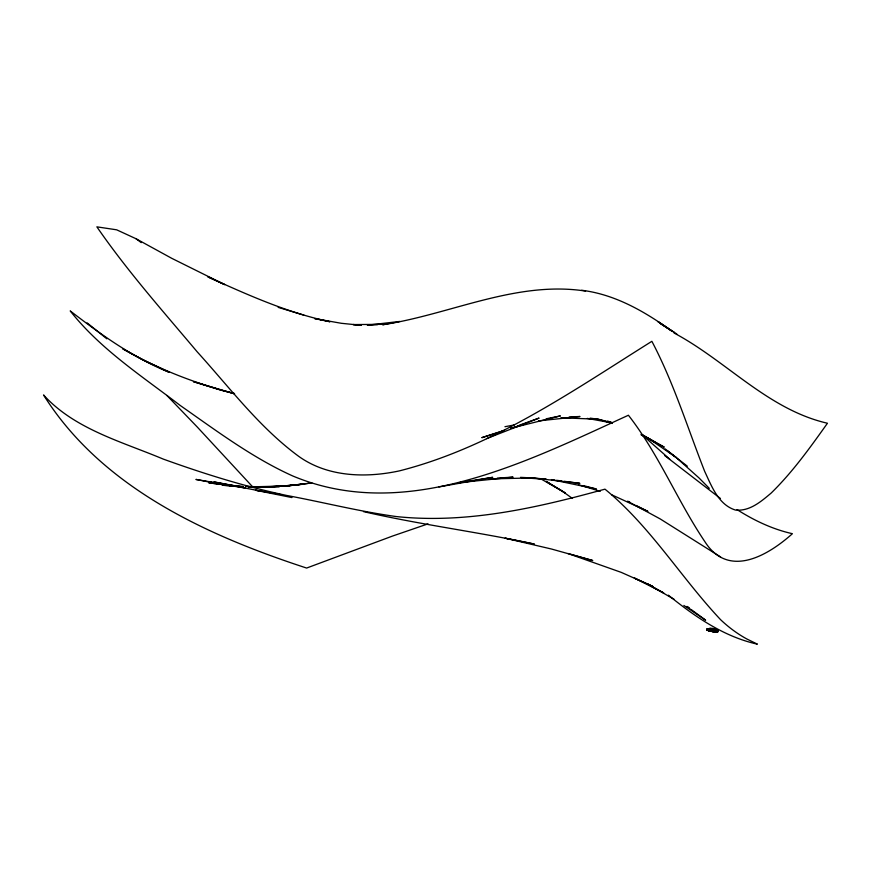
<?xml version="1.0" encoding="UTF-8"?>
<svg xmlns="http://www.w3.org/2000/svg" width="871" height="871" viewBox="0 0 871 871"><rect width="100%" height="100%" fill="white"/><g stroke="black" fill="none" stroke-linecap="round" stroke-linejoin="round"><path stroke-width="1.31" d="M712.826 630.277L712.228 630.071M714.579 630.702L716.528 630.887M713.305 631.921L710.355 630.593L710.573 629.918L713.523 631.246L713.305 631.921L706.621 629.973L706.991 628.818L718.107 630.626L717.584 632.281L713.099 631.54L711.738 630.441M708.526 628.884L717.16 630.136L708.21 628.59L707.688 630.234L709.375 630.92L709.658 630.027M707.949 630.277L708.406 629.156L717.421 630.724M708.265 630.702L717.258 631.878L717.399 630.55L717.073 631.802M708.602 629.515L708.45 629.994M709.778 629.679L709.658 628.862M709.909 629.722L710.148 628.982M709.571 631.312L709.985 629.983M710.028 629.602L709.669 628.775L710.997 629.406M710.159 630.092L710.17 630.68M709.996 630.952L710.235 630.103M711.738 630.724L710.584 630.517L711.161 630.256M710.878 629.581L711.476 630.049M710.703 630.571L710.954 629.602M710.943 630.68L711.172 629.689M711.226 630.071L711.683 629.102L711.999 630.071C707.829 628.198 716.212 631.823 711.661 630.691M711.52 629.918L711.335 630.55L711.749 629.766M711.574 629.689L711.759 629.112M711.857 630.071L712.151 629.319M711.999 630.321L711.847 631.072M712.032 630.963L712.347 629.973L713.436 630.354L713.099 631.54M712.565 628.818L716.038 629.298L712.565 628.818L712.848 629.766M712.445 630.016L711.683 631.029M712.445 630.735L712.63 630.103M712.478 631.279L712.881 629.635L713.295 630.31M712.761 631.41L713.066 630.19M714.721 631.018L715.047 629.994L715.657 630.277L715.156 631.834L713.643 630.833L714.078 630.473M713.959 630.854L711.912 630.31M714.013 630.996L714.47 629.809M714.732 628.699L716.136 629.504L715.908 630.212L714.677 629.657M714.089 631.192L713.12 631.181M714.285 630.593L714.83 628.906L716.136 629.504M714.503 630.876L714.819 629.994M714.601 630.952L714.895 630.005M714.753 631.66L715.058 630.833M715.026 630.615L715.57 630.462M716.452 630.136L716.093 630.844L717.388 631.355M716.561 631.061L716.8 630.321M717.051 630.092L716.822 632.074M716.604 631.627L716.964 630.615M716.735 632.096L717.203 630.626M716.561 630.669L717.639 631.17L717.312 632.194L708.145 630.648M486.584 438.614L539.084 418.08L519.312 425.2M504.385 430.35L481.805 437.667L502.349 431.189M428.02 523.863L392.494 536.068L306.625 568.055C206.307 535.262 101.7 487.531 43.55 394.966C74.492 429.142 121.907 441.695 163.182 459.061C203.509 473.617 244.544 486.475 286.515 495.425C323.174 502.229 359.418 511.517 396.381 516.568C466.932 524.015 537.363 507.782 604.964 489.154C650.441 526.4 680.817 577.375 720.655 619.749A292.329 175.822 -78.1 0 0 746.872 638.998L757.378 644.148C723.703 636.701 694.775 616.505 668.384 595.176M511.342 428.358L525.463 423.894M519.41 425.658L510.656 428.314L560.369 415.913L546.117 418.82M521.914 424.896L525.659 423.752M504.951 426.703L514.271 424.972M438.908 486.922L492.725 477.33L464.983 481.75M462.338 482.175L459.692 482.599L513.084 477.134L497.287 478.081M295.911 485.223L311.851 482.861M311.263 482.959L288.061 485.833L303.348 484.058L280.103 486.323L295.356 485.06L272.166 486.682L249.716 486.9L265.807 487.357L248.42 486.726M538.518 420.9L579.999 416.501L569.155 416.937M377.491 324.676L367.355 325.188L399.843 321.432L382.663 324.752C450.078 314.594 516.002 280.386 585.573 291.077M245.568 486.432L264.12 486.911L287.419 485.92L249.716 486.9M489.589 478.887L532.638 477.961L546.03 479.137M264.12 486.911L279.406 486.628L248.213 486.878M382.5 324.36L353.147 324.567L361.084 325.329M560.913 417.786L598.192 419.234L611.202 422.511M520.499 477.352L532.638 477.961L579.868 483.351L564.332 481.315M521.794 477.722L546.008 479.268M236.172 486.116L222.802 485.278L236.281 486.192L208.811 482.85L236.389 486.29L195.921 479.431L222.671 484.679L236.281 486.192M236.193 485.789L222.671 484.679L210.259 482.207L239.677 487.15M237.641 486.399L242.661 486.878M361.117 325.297L341.345 323.293L314.714 318.601L330.033 321.747C287.354 312.798 247.44 294.746 207.919 276.891L224.718 284.632L171.761 258.328L136.007 238.73L116.66 229.813L96.877 226.852C127.21 270.881 162.812 310.98 197.194 351.83C229.824 387.758 259.427 427.541 298.873 456.458C327.812 477.09 365.744 478.092 399.343 470.895C491.973 447.411 571.975 391.395 651.867 341.312C673.773 382.859 687.578 427.879 704.704 471.44C711.661 486.16 718.357 504.723 735.44 510.058C749.604 511.495 760.993 501.62 771.107 493.117C792.588 472.136 810.095 447.629 827.45 423.241C767.906 409.566 726.436 360.823 674.034 332.994M243.238 486.791L224.359 484.733L236.389 486.29M553.978 479.954L551.397 479.605L596.297 488.99L583.472 485.615M556.569 480.291L561.751 480.966M240.951 487.357L244.925 487.88M590.135 418.145L598.192 419.234L612.411 423.448M245.154 487.738L213.841 481.913L262.029 491.364M270.957 492.768L255.497 490.231L291.981 497.57M273.538 493.193L279.972 494.249M714.83 628.906L709.919 628.1L709.527 629.591L710.17 629.853L709.898 629.298M711.226 628.688L712.892 628.96M709.179 629.45L717.562 630.789L716.648 630.419M717.519 631.094L709.146 629.668L717.628 631.148M709.027 630.038L717.29 631.257M706.621 629.973L717.269 631.725L716.528 631.508M716.702 631.301L712.554 630.669M587.272 418.396L611.126 422.762M581.676 290.261C615.111 294.376 644.888 311.589 671.704 330.991L658.041 321.682L674.306 332.395M363.457 511.604C419.985 524.636 477.646 531.876 534.337 544.081L505.071 538.158L551.441 549.013L592.748 560.543L568.001 553.521L621.252 572.378L652.706 586.379L634.338 577.996L663.746 592.966L647.774 584.147L674.121 599.302M234.397 393.431L221.234 390.252L193.449 381.683L234.604 393.801M234.419 393.703C195.54 383.523 157.662 368.934 122.8 348.836L142.191 359.429L169.312 372.363C132.86 357.589 101.145 334.682 70.213 310.914C100.274 349.129 141.951 376.13 180.188 405.451C216.444 430.753 252.198 457.667 292.689 475.947C405.646 523.34 526.411 461.815 628.416 415.238C658.89 454.314 677.388 500.803 704.9 541.708C728.45 578.714 767.58 555.872 792.414 533.694C772.621 529.296 754.101 520.455 737.062 509.622M278.176 307.365L303.859 315.117M578.366 484.657L600.261 491.32M607.599 421.085L611.355 422.283M641.154 434.901L664.235 447.15L641.176 434.139M718.107 630.626L716.681 629.983L715.995 631.9L715.429 631.649L716.114 631.529M712.707 628.372L714.013 628.96M716.3 630.179L716.877 630.332M716.31 630.789L717.171 631.05M714.46 630.049L715.385 630.517M714.579 630.343L715.483 630.811M716.572 631.323L717.356 631.573L709.223 630.397M713.839 630.212L714.808 630.582M711.923 629.635L712.946 630.092L712.5 630.942M713.795 630.332L714.666 630.746M716.485 631.595L717.258 631.878M714.078 630.811L715.396 631.312M716.158 631.638L717.584 632.281M713.719 630.844L714.307 631.105M714.666 631.355L715.222 631.617M708.21 628.59L709.734 629.428M708.406 629.156L708.558 629.798M706.991 628.818L708.493 629.559M611.845 494.859L647.904 511.408L636.059 505.463M540.347 478.593L561.915 490.906L572.389 498.419M627.773 501.293L630.147 502.48M627.751 501.326L660.218 518.942L720.567 556.928M641.492 434.433L654.067 441.564M642.406 435.152L655.036 442.272M660.621 323.827L676.789 333.952M683.866 605.443L705.641 620.185L691.16 609.504M647.349 437.623L675.961 457.34L698.912 477.841L709.299 488.359M720.426 498.473L664.638 455.511M689.081 607.969L687.012 606.445L690.017 608.796M136.007 238.73L141.244 242.628M665.019 448.815L687.284 466.17M667.872 451.036L675.961 457.34M87.133 322.88L106.85 338.819M669.712 459.148L642.243 434.879M166.873 395.456L197.303 427.062L252.786 486.998M243.074 486.53L237.729 486.334L243.053 486.595M549.536 483.427L546.193 481.391L565.127 492.921L549.536 483.427"/></g></svg>
